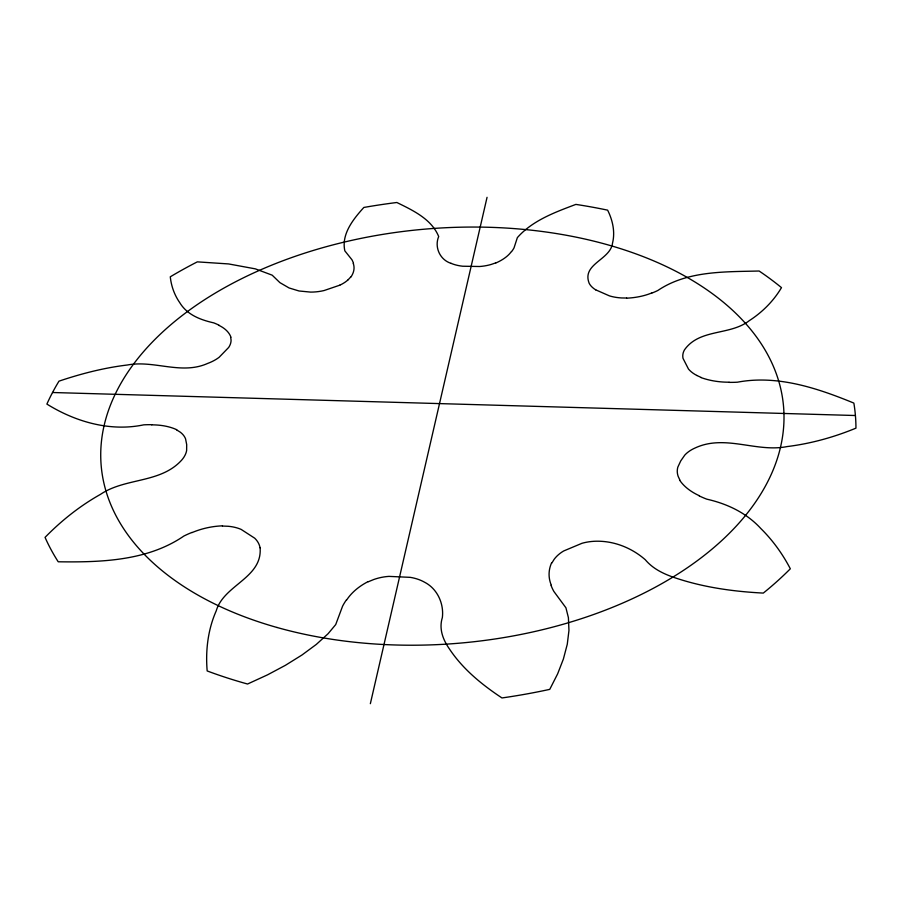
<?xml version="1.0" encoding="UTF-8"?>
<svg xmlns="http://www.w3.org/2000/svg" width="901" height="901" viewBox="0 0 901 901"><rect width="100%" height="100%" fill="white"/><g stroke="black" fill="none" stroke-linecap="round" stroke-linejoin="round"><path stroke-width="1.35" d="M370.356 703.681L487.058 197.319M551.772 563.159L554.194 559.262A39.531 26.782 -0.5 0 1 563.666 550.973L582.046 543.269A39.712 26.85 -0.2 0 1 598.591 541.219C615.732 541.49 632.446 548.472 645.285 559.735C654.103 570.243 666.886 575.334 679.692 579.32C706.733 587.846 735.058 591.63 763.305 593.083A413.277 252.089 -5 0 0 790.323 568.79C782.62 553.957 772.709 540.24 760.793 528.493C746.411 512.849 727.231 503.783 706.801 499.165A73.522 45.433 3 0 1 699.131 495.854M350.568 277.159L348.236 279.682M368.261 581.776L373.825 579.489A39.824 27.413 -7.4 0 1 388.905 576.381L410.27 577.35A40.095 27.638 -7.1 0 1 424.878 582.384C437.447 588.984 444.035 603.726 442.357 617.568C438.764 628.752 442.932 639.687 449.43 648.957C462.81 669.139 481.956 684.704 501.97 697.948A413.277 252.089 -5 0 0 549.756 689.366L557.651 673.824L563.384 659.048L567.27 644.271L568.959 630.441L568.407 617.681L565.929 607.792L553.89 591.473A78.218 52.922 0.7 0 1 551.018 585.29M339.767 285.189L324.135 290.527A31.085 16.545 -7.2 0 1 310.642 292.104L299.008 290.978L289.086 287.96L279.884 282.621L272.192 275.177L255.377 268.87L228.629 263.937L197.319 261.864A413.277 252.089 -5 0 0 170.289 276.81C171.235 286.011 174.422 294.999 179.716 302.601C187.093 314.877 200.529 319.878 213.762 322.873A64.928 35.939 -10.6 0 1 219.101 325.261M495.798 262.844L491.518 264.342A30.566 16.173 -4 0 1 479.67 266.505L462.641 266.223A30.724 16.252 -4.1 0 1 451.007 263.317M626.657 298.04L621.521 297.949A31.895 17.322 -1 0 1 609.436 295.877L595.719 289.84M222.434 526.049L228.178 526.274A38.383 24.755 -12 0 1 241.108 529.383L254.701 538.19A38.709 25.059 -11.9 0 1 260.074 547.808M52.54 392.509L855.409 415.519M701.203 377.474L696.788 375.469M450.984 263.329C439.97 259.826 434.192 247.144 438.697 236.546C431.613 219.078 412.816 210.316 396.845 202.5A413.277 252.089 -5 0 0 363.846 207.455C353.361 219.056 341.13 234.159 344.835 250.85L351.942 259.747A60.694 32.166 -7.6 0 1 353.485 263.419M176.517 429.845L179.986 431.973A35.578 21.027 -12.1 0 1 185.561 438.843L186.687 444.576L186.631 450.545A35.916 21.309 -12.2 0 1 181.709 460.084C160.457 483.555 125.307 477.496 100.394 494.412C79.952 505.889 61.426 520.632 45.05 537.368A413.277 252.089 -5 0 0 58.216 561.785C101.002 562.382 147.437 561.019 183.917 536.016A76.844 50.411 -12.2 0 1 191.958 532.435M679.827 479.951L678.149 476.325A37.504 23.471 2.4 0 1 677.856 467.067L680.739 460.918L684.783 455.106A37.617 23.449 2.5 0 1 695.324 447.887C725.192 434.079 756.48 452.741 787.147 446.569C810.787 443.652 833.943 437.233 855.95 428.144A413.277 252.089 -5 0 0 853.855 403.085C817.297 388.083 777.304 374.681 737.435 382.193A67.124 38.079 1.6 0 1 729.067 382.362M230.667 337.233L231.073 340.071A32.684 18.043 -10 0 1 228.674 347.448L219.123 357.303A32.988 18.257 -10.1 0 1 207.624 363.441C181.349 375.199 154.161 359.871 127.323 365.006C104.032 367.799 81.191 373.69 58.982 381.157A413.277 252.089 -5 0 0 46.886 404.076C75.459 421.848 110.237 431.894 143.721 424.844A71.179 42.493 -12.8 0 1 151.785 424.698M260.107 547.797C262.506 578.093 223.82 584.726 216.229 610.855C207.917 629.619 205.439 650.59 207.174 670.941A413.277 252.089 -5 0 0 247.561 684.017L267.473 674.872L285.324 665.366L301.993 654.993L316.307 644.418L328.077 633.73L335.713 624.573L342.594 606.148A79.356 55.389 -6.5 0 1 346.423 599.863M192.071 532.581A57.123 37.132 -12.2 0 1 222.468 525.846M151.728 424.855A52.866 31.366 -12.5 0 1 176.709 429.698M218.92 325.374A48.372 26.703 -10.3 0 1 230.915 337.177M348.225 279.682A30.848 16.409 -7.1 0 1 339.778 285.189M353.26 263.452A45.433 24.102 -7.3 0 1 350.793 277.193M511.408 251.525A44.847 23.606 -4.1 0 1 495.944 262.946M511.622 251.559A59.624 31.276 -4.4 0 0 514.054 247.809L517.365 237.616C532.502 220.463 554.982 212.276 575.874 204.403A413.277 252.089 -5 0 1 607.634 210.158C612.646 220.182 615.282 231.906 612.556 242.977C610.596 259.939 581.539 263.756 589.175 283.297A31.997 17.344 -1.1 0 0 595.696 289.852M651.727 292.971A46.728 25.217 -1 0 1 626.668 298.175M651.873 293.084A61.932 33.224 -1.2 0 0 657.921 290.437C687.339 270.593 724.967 271.911 759.115 271.01A413.277 252.089 -5 0 1 781.482 287.633C773.599 300.979 762.347 312.23 749.339 320.621C730.069 335.746 699.514 328.392 684.445 349.926A34.587 19.845 1.5 0 0 683.026 358.384L688.477 369.038A34.508 19.856 1.5 0 0 696.811 375.458M729.055 382.204A50.659 28.945 1.6 0 1 701.068 377.609M699.289 495.708A55.299 34.429 2.8 0 1 679.557 480.019M551.311 585.222A58.554 39.723 0.1 0 1 551.48 563.102M346.705 599.931A59.173 41.052 -7.1 0 1 368.104 581.607M277.024 627.479A342.47 207.737 -5 0 0 783.949 413.469A342.47 207.737 -5 0 0 266.11 267.473A342.47 207.737 -5 0 0 277.024 627.479"/></g></svg>
